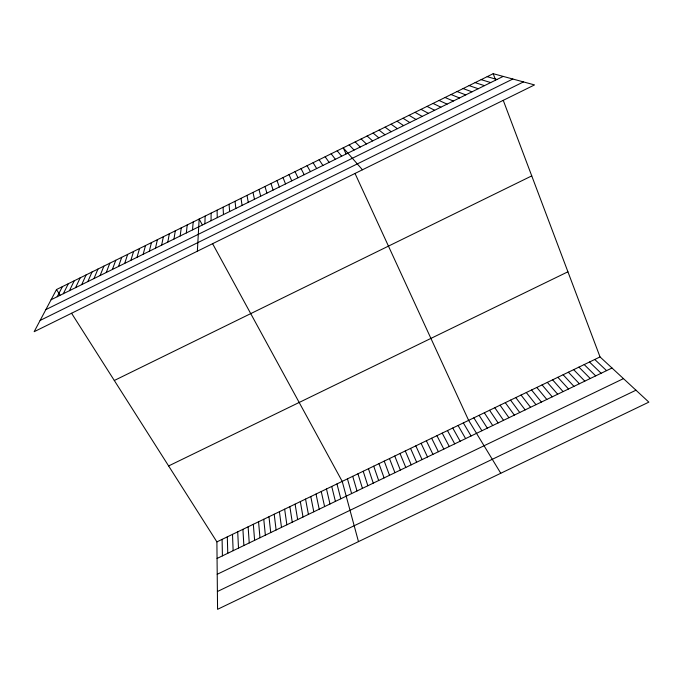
<?xml version="1.0" encoding="UTF-8"?>
<svg xmlns="http://www.w3.org/2000/svg" width="683" height="683" viewBox="0 0 683 683"><rect width="100%" height="100%" fill="white"/><g stroke="black" fill="none" stroke-linecap="round" stroke-linejoin="round"><path stroke-width="1.02" d="M211.081 220.711L211.098 213.122M204.9 223.768L205.122 216.084M197.361 251.216L199.146 219.03L202.313 224.844M192.529 229.881L193.169 221.984M186.348 232.929L187.202 224.938M180.175 235.985L181.234 227.883M174.003 239.033L175.266 230.837M167.83 242.081L169.307 233.782M161.658 245.129L163.348 236.728M155.493 248.177L157.389 239.673M149.329 251.224L151.438 242.619M143.174 254.264L145.488 245.556M137.01 257.303L139.537 248.501M130.854 260.351L133.586 251.438M124.707 263.39L127.644 254.375M118.552 266.43L121.702 257.312M112.405 269.461L115.76 260.249M106.266 272.5L109.818 263.186M100.119 275.531L103.884 266.122M93.981 278.57L97.951 269.051M87.842 281.601L92.026 271.988M81.712 284.632L86.092 274.916M75.582 287.654L80.167 277.844M69.453 290.685L74.242 280.773M63.323 293.716L68.326 283.701M57.201 296.738L62.409 286.621M56.493 289.549L34.15 331.707L534.524 84.914L493.194 73.687L56.493 289.549L60.044 295.133M51.08 299.76L503.192 76.402M45.863 309.604L512.839 79.023M40.118 320.447L523.468 81.909M114.3 380.491L531.75 175.89M168.624 465.943L567.923 271.791M216.895 541.884L600.033 356.927L648.85 402.133L217.57 609.313L216.895 541.884L71.578 313.275M217.066 558.446L612.011 368.017M217.22 574.275L623.459 378.621M217.39 591.538L635.967 390.198M487.167 76.667L496.951 79.484M481.139 79.638L490.71 82.566M475.12 82.617L484.469 85.648M469.101 85.597L478.237 88.73M463.083 88.568L471.996 91.812M457.064 91.548L465.763 94.894M451.053 94.519L459.539 97.968M445.043 97.49L453.316 101.041M439.032 100.461L447.092 104.123M433.022 103.423L440.868 107.188M427.02 106.394L434.653 110.262M421.018 109.365L428.437 113.335M415.016 112.328L422.222 116.4M409.023 115.29L416.015 119.474M403.03 118.253L409.809 122.539M397.036 121.215L403.602 125.604M391.052 124.178L397.404 128.669M385.067 127.132L391.197 131.734M379.082 130.094L385.007 134.79M373.097 133.048L378.809 137.855M367.121 136.002L372.619 140.911M594.756 359.471L606.564 370.638M361.145 138.956L366.43 143.968M589.48 362.024L601.125 373.26M584.204 364.568L595.687 375.889M578.928 367.113L590.249 378.51M355.169 141.91L360.24 147.024M573.66 369.657L584.81 381.131M568.384 372.201L579.372 383.752M349.201 144.864L354.059 150.081M563.116 374.745L573.942 386.365M557.857 377.289L568.512 388.986M552.59 379.825L563.082 391.607M362.442 169.794L343.225 147.81L346.008 153.854M547.331 382.369L557.661 394.219M542.071 384.905L552.24 396.832M536.812 387.449L546.818 399.453M337.197 150.798L341.637 156.219M531.553 389.984L541.397 402.065M526.303 392.52L535.976 404.678M521.044 395.056L530.563 407.29M331.17 153.777L335.387 159.301M515.793 397.591L525.15 409.894M510.551 400.127L519.737 412.506M505.3 402.654L514.325 415.11M325.142 156.757L329.146 162.383M500.058 405.19L508.92 417.723M494.816 407.717L503.516 420.327M489.574 410.252L498.112 422.931M319.115 159.737L322.914 165.465M484.332 412.78L492.708 425.535M479.099 415.307L487.312 428.139M473.857 417.834L481.908 430.742M313.096 162.708L316.673 168.547M500.767 473.268L468.623 420.361L355.032 173.473M463.339 422.914L471.065 435.976M458.054 425.466L465.61 438.606M307.068 165.687L310.441 171.629M452.761 428.019L460.163 441.235M447.485 430.572L454.716 443.856M212.609 243.72L342.217 481.387L358.473 541.628M442.2 433.124L449.269 446.486M301.058 168.658L304.208 174.703M436.924 435.669L443.83 449.107M431.639 438.221L438.384 451.728M426.363 440.766L432.945 454.357M295.039 171.629L297.984 177.785M421.095 443.31L427.515 456.978M415.819 445.854L422.077 459.599M410.551 448.398L416.647 462.212M289.029 174.6L291.761 180.858M405.284 450.942L411.217 464.833M400.016 453.486L405.787 467.454M394.748 456.031L400.358 470.066M283.018 177.571L285.537 183.932M389.489 458.566L394.936 472.679M493.194 73.687L495.568 79.971M503.26 100.367L600.033 356.927M384.23 461.11L389.515 475.3M378.971 463.646L384.094 477.912M277.008 180.543L279.321 187.005M373.712 466.182L378.672 480.525M368.461 468.717L373.26 483.137M363.202 471.253L367.847 485.75M271.006 183.514L273.106 190.07M357.952 473.789L362.434 488.354M352.71 476.324L357.021 490.966M265.004 186.476L266.891 193.144M347.459 478.86L351.608 493.57M336.967 483.923L340.8 498.786M259.002 189.447L260.675 196.209M331.733 486.45L335.404 501.39M326.491 488.977L330 503.994M321.249 491.512L324.604 506.598M253.009 192.41L254.469 199.282M316.016 494.04L319.209 509.194M310.782 496.567L313.813 511.798M305.549 499.085L308.417 514.401M247.015 195.372L248.262 202.347M300.324 501.612L303.03 516.997M295.09 504.139L297.643 519.592M289.865 506.658L292.256 522.196M241.022 198.335L242.064 205.412M284.64 509.185L286.869 524.792M279.415 511.704L281.49 527.387M274.199 514.222L276.111 529.974M235.029 201.297L235.857 208.477M268.982 516.741L270.733 532.569M263.766 519.259L265.354 535.165M258.55 521.778L259.984 537.752M229.044 204.251L229.659 211.534M253.333 524.296L254.614 540.347M248.125 526.815L249.244 542.934M242.917 529.325L243.874 545.521M223.059 207.214L223.469 214.599M237.71 531.844L238.504 548.107M232.502 534.354L233.142 550.694M227.302 536.864L227.781 553.281M217.074 210.168L217.271 217.655M222.095 539.374L222.419 555.868"/></g></svg>
